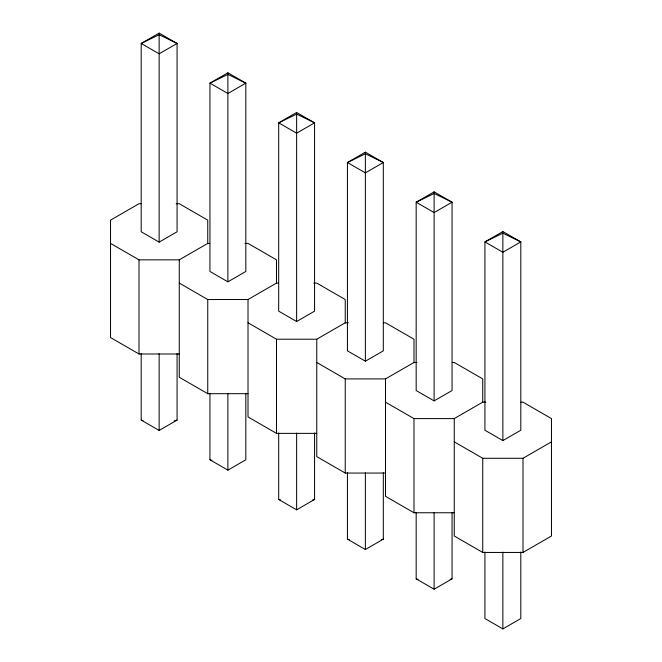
<?xml version="1.0" encoding="UTF-8"?>
<svg xmlns="http://www.w3.org/2000/svg" width="662" height="662" viewBox="0 0 662 662"><rect width="100%" height="100%" fill="white"/><g stroke="black" fill="none" stroke-linecap="round" stroke-linejoin="round"><path stroke-width="0.99" d="M159.137 33.1L141.196 43.46L141.196 231.774L159.137 242.135L177.077 231.774L177.077 43.46L159.137 33.1L159.137 242.135M227.885 72.787L209.945 83.147L209.945 271.47L227.885 281.822L245.825 271.47L245.825 83.147L227.885 72.787L227.885 281.822M296.626 112.482L278.685 122.834L278.685 311.157L296.626 321.509L314.566 311.157L314.566 122.834L296.626 112.482L296.626 321.509M365.374 152.169L347.434 162.529L347.434 350.843L365.374 361.204L383.315 350.843L383.315 162.529L365.374 152.169L365.374 361.204M110.529 243.401L139.003 259.843L179.27 259.843L207.744 243.401L209.813 243.401M434.115 191.856L416.175 202.216L416.175 390.53L434.115 400.891L452.055 390.53L452.055 202.216L434.115 191.856L434.115 400.891M179.27 283.088L207.744 299.53L248.018 299.53L276.493 283.088L278.561 283.088M502.863 231.551L484.923 241.903L484.923 430.226L502.863 440.578L520.804 430.226L520.804 241.903L502.863 231.551L502.863 440.578M248.018 322.783L276.493 339.217L316.759 339.217L345.241 322.783L348.336 322.783M141.196 353.566L141.196 420.097L159.137 430.449L177.077 420.097L177.077 353.566M316.759 362.47L345.241 378.912L385.507 378.912L413.982 362.47L417.077 362.47M209.945 393.261L209.945 459.784L227.885 470.144L245.825 459.784L245.825 393.261M385.507 402.157L413.982 418.599L454.256 418.599L482.73 402.157L485.825 402.157M278.685 432.948L278.685 499.471L296.626 509.831L314.566 499.471L314.566 432.948M454.256 441.852L482.73 458.286L522.997 458.286L551.471 441.852M347.434 472.635L347.434 539.166L365.374 549.518L383.315 539.166L383.315 472.635M416.175 512.33L416.175 578.853L434.115 589.213L452.055 578.853L452.055 512.33M454.256 418.599L454.256 536.005L482.73 552.447L522.997 552.447L551.471 536.005L551.471 418.599L522.997 402.157L520.936 402.157M484.923 552.017L484.923 618.54L502.863 628.9L520.804 618.54L520.804 552.017M174.106 420.858L177.077 420.097M312.588 499.984L314.566 499.471M381.329 539.671L383.315 539.166M450.077 579.358L452.055 578.853M141.064 203.714L139.003 203.714L110.529 220.148L110.529 337.562L139.003 353.996L179.27 353.996M176.175 203.714L179.27 203.714L207.744 220.148L207.744 243.69M244.923 243.401L248.018 243.401L276.493 259.843L276.493 283.377M313.664 283.088L316.759 283.088L345.241 299.53L345.241 323.073M383.439 322.783L385.507 322.783L413.982 339.217L413.982 362.759M452.187 362.47L454.256 362.47L482.73 378.912L482.73 402.446M179.27 259.843L179.27 377.249L207.744 393.691L248.018 393.691M248.018 299.53L248.018 416.936L276.493 433.378L316.759 433.378M316.759 339.217L316.759 456.631L345.241 473.065L385.507 473.065M385.507 378.912L385.507 496.318L413.982 512.76L454.256 512.76M141.196 420.097L143.1 420.577M209.945 459.784L211.84 460.264M278.685 499.471L280.589 499.951M347.434 539.166L349.337 539.646M416.175 578.853L418.078 579.333M522.997 458.286L522.997 552.447M502.863 552.141L502.863 628.9M482.73 458.286L482.73 552.447M434.115 512.454L434.115 589.213M413.982 418.599L413.982 512.76M365.374 472.759L365.374 549.518M345.241 378.912L345.241 473.065M296.626 433.072L296.626 509.831M276.493 339.217L276.493 433.378M227.885 393.385L227.885 470.144M207.744 299.53L207.744 393.691M159.137 353.69L159.137 430.449M139.003 259.843L139.003 353.996M177.077 43.46L159.137 53.812L141.196 43.46L159.17 34.714L177.077 43.46M245.825 83.147L227.885 93.508L209.945 83.147L227.918 74.409L245.825 83.147M314.566 122.834L296.626 133.194L278.685 122.834L296.659 114.096L314.566 122.834M383.315 162.529L365.374 172.881L347.434 162.529L365.407 153.783L383.315 162.529M452.055 202.216L434.115 212.576L416.175 202.216L434.156 193.478L452.055 202.216M520.804 241.903L502.863 252.263L484.923 241.903L502.897 233.165L520.804 241.903"/></g></svg>
